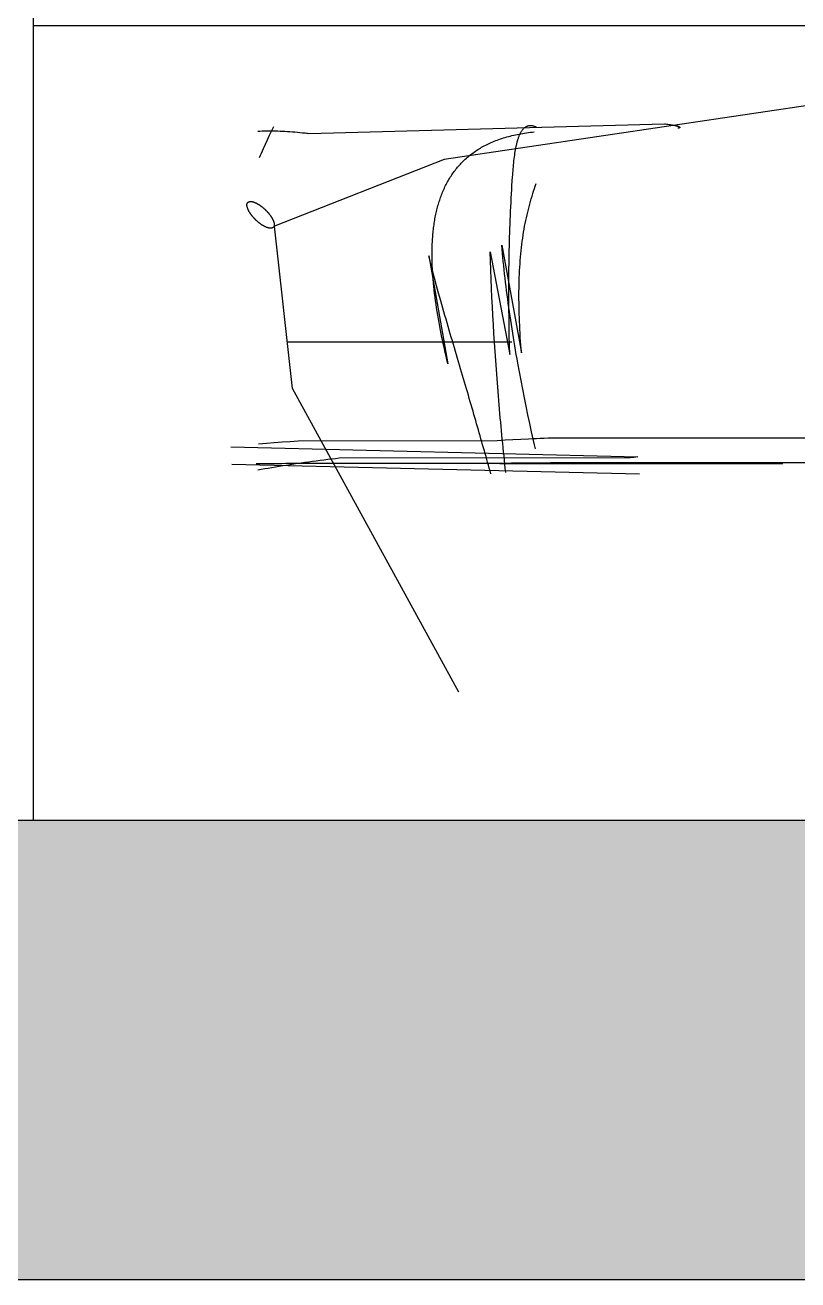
# Model space of a CAD drawing. Extents: x -74236 to 286982, y -14633 to 132816.
# Drawn here: x 119011 to 119415, y 103595 to 104250 of the extents above; entities that cross this region are included whole.
import ezdxf

# ---------------------------------------------------------------- set-up
doc = ezdxf.new("R2010")
doc.units = 0
doc.header["$LTSCALE"] = 10
doc.header["$MEASUREMENT"] = 0
doc.layers.add('1活动家具', color=4, linetype='Continuous')
doc.layers.add('8强弱电布置', color=3, linetype='Continuous')
doc.styles.add('ROMANS', font='romans.shx', dxfattribs={"width": 0.7, "bigfont": 'hzdxf.shx'})
doc.dimstyles.new('TZ1-1', dxfattribs={"dimscale": 60, "dimtxt": 1.5, "dimasz": 1.5, "dimexe": 2, "dimexo": 1, "dimgap": 1, "dimtad": 1, "dimdec": 0, "dimrnd": 0.7, "dimzin": 0, "dimdsep": 46, "dimtxsty": 'ROMANS', "dimblk": 'ARCHTICK', "dimcen": 0, "dimdle": 2, "dimclrd": 250, "dimclre": 9, "dimclrt": 1, "dimadec": 0, "dimazin": 0, "dimtfac": 1, "dimtdec": 0, "dimtix": 1, "dimtmove": 2, "dimatfit": 3, "dimldrblk": 'DOT', "dimfxl": 1, "dimtolj": 1, "dimtzin": 0, "dimarcsym": 0})

# ---------------------------------------------------------------- blocks, each defined once
blk = doc.blocks.new('_Dot')
at = {"color": 0, "linetype": 'ByBlock', "lineweight": -2}
blk.add_line((-0.5, 0), (-1, 0), dxfattribs=at)
at = {"color": 0, "linetype": 'ByBlock', "const_width": 0.5}
blk.add_lwpolyline([(-0.25, 0, 1), (0.25, 0, 1)], format="xyb", close=True, dxfattribs=at)
blk = doc.blocks.new('fdgfsz')
h = blk.add_hatch(color=8)
h.paths.add_polyline_path([(146972.23, 89457.64), (147782.23, 89457.64), (147782.23, 89697.64), (146732.23, 89697.64), (146732.23, 87787.64), (143382.23, 87787.64), (143382.23, 87951.66), (143142.23, 87985.84), (143142.23, 87547.64), (146972.23, 87547.64)])
h.paths.add_polyline_path([(143382.23, 88607.64), (143142.23, 88607.64), (143142.23, 88117.51), (143382.23, 88151.69)], flags=17)
at = {"color": 8}
for p, q in [((146732.23, 87787.64), (143382.23, 87787.64)), ((146972.23, 87547.64), (143142.23, 87547.64))]:
    blk.add_line(p, q, dxfattribs=at)
at = {"layer": '1活动家具', "color": 8}
for p, q in [((143432.23, 87787.64), (143432.23, 89887.64)), ((143432.57, 88202.83), (144932.23, 88202.83)), ((144060.11, 88194.24), (143646.88, 88132.9)), ((143555.67, 88145.57), (143557.86, 88150.16)), ((143687.36, 88147.69), (143687.52, 88147.94)), ((143687.52, 88147.94), (143687.68, 88148.17)), ((143687.68, 88148.17), (143687.85, 88148.4)), ((143687.85, 88148.4), (143688.03, 88148.62)), ((143688.03, 88148.62), (143688.2, 88148.82)), ((143688.2, 88148.82), (143688.38, 88149.02)), ((143688.38, 88149.02), (143688.57, 88149.21)), ((143688.57, 88149.21), (143688.76, 88149.38)), ((143688.76, 88149.38), (143688.95, 88149.55)), ((143688.95, 88149.55), (143689.15, 88149.7)), ((143689.15, 88149.7), (143689.35, 88149.85)), ((143689.35, 88149.85), (143689.55, 88149.98)), ((143689.55, 88149.98), (143689.76, 88150.1)), ((143689.76, 88150.1), (143689.98, 88150.21)), ((143689.98, 88150.21), (143690.19, 88150.31)), ((143690.19, 88150.31), (143690.42, 88150.4)), ((143690.42, 88150.4), (143690.64, 88150.47)), ((143690.64, 88150.47), (143690.88, 88150.53)), ((143690.88, 88150.53), (143691.11, 88150.59)), ((143691.11, 88150.59), (143691.36, 88150.63)), ((143691.36, 88150.63), (143691.6, 88150.65)), ((143691.6, 88150.65), (143691.85, 88150.67)), ((143691.85, 88150.67), (143692.11, 88150.67)), ((143692.11, 88150.67), (143692.37, 88150.66)), ((143692.37, 88150.66), (143692.63, 88150.63)), ((143692.63, 88150.63), (143692.91, 88150.6)), ((143692.91, 88150.6), (143693.18, 88150.55)), ((143693.18, 88150.55), (143693.46, 88150.49)), ((143693.46, 88150.49), (143693.75, 88150.41)), ((143693.75, 88150.41), (143694.04, 88150.32)), ((143694.04, 88150.32), (143694.34, 88150.21)), ((143694.34, 88150.21), (143694.64, 88150.1)), ((143694.64, 88150.1), (143694.95, 88149.96)), ((143553.5, 88140.95), (143554.59, 88143.26)), ((143554.59, 88143.26), (143555.67, 88145.57)), ((143684.83, 88141), (143684.93, 88141.41)), ((143684.93, 88141.41), (143685.03, 88141.81)), ((143685.03, 88141.81), (143685.13, 88142.2)), ((143685.13, 88142.2), (143685.24, 88142.58)), ((143685.24, 88142.58), (143685.35, 88142.96)), ((143685.35, 88142.96), (143685.46, 88143.33)), ((143685.46, 88143.33), (143685.58, 88143.7)), ((143685.58, 88143.7), (143685.69, 88144.05)), ((143685.69, 88144.05), (143685.81, 88144.4)), ((143685.81, 88144.4), (143685.94, 88144.74)), ((143685.94, 88144.74), (143686.07, 88145.08)), ((143686.07, 88145.08), (143686.2, 88145.4)), ((143686.2, 88145.4), (143686.33, 88145.72)), ((143686.33, 88145.72), (143686.47, 88146.03)), ((143686.47, 88146.03), (143686.61, 88146.33)), ((143686.61, 88146.33), (143686.75, 88146.62)), ((143686.75, 88146.62), (143686.9, 88146.9)), ((143686.9, 88146.9), (143687.05, 88147.17)), ((143687.05, 88147.17), (143687.2, 88147.44)), ((143687.2, 88147.44), (143687.36, 88147.69)), ((143550.33, 88133.9), (143550.85, 88135.09)), ((143550.85, 88135.09), (143551.38, 88136.27)), ((143551.38, 88136.27), (143552.43, 88138.62)), ((143552.43, 88138.62), (143553.5, 88140.95)), ((143683.64, 88134.22), (143683.77, 88135.19)), ((143683.77, 88135.19), (143683.91, 88136.14)), ((143683.91, 88136.14), (143684.06, 88137.08)), ((143684.06, 88137.08), (143684.22, 88137.99)), ((143684.22, 88137.99), (143684.38, 88138.88)), ((143684.38, 88138.88), (143684.55, 88139.75)), ((143684.55, 88139.75), (143684.74, 88140.59)), ((143684.74, 88140.59), (143684.83, 88141)), ((143646.88, 88132.9), (143558.17, 88098.1)), ((143682.9, 88127.02), (143682.99, 88128.08)), ((143682.99, 88128.08), (143683.08, 88129.14)), ((143683.08, 88129.14), (143683.18, 88130.18)), ((143683.18, 88130.18), (143683.29, 88131.21)), ((143683.29, 88131.21), (143683.4, 88132.23)), ((143683.4, 88132.23), (143683.52, 88133.23)), ((143683.52, 88133.23), (143683.64, 88134.22)), ((143682.36, 88119.37), (143682.5, 88121.58)), ((143682.5, 88121.58), (143682.65, 88123.77)), ((143682.65, 88123.77), (143682.73, 88124.86)), ((143682.73, 88124.86), (143682.81, 88125.94)), ((143682.81, 88125.94), (143682.9, 88127.02)), ((143682.09, 88114.94), (143682.22, 88117.16)), ((143682.22, 88117.16), (143682.36, 88119.37)), ((143692.83, 88113.76), (143693.24, 88115.1)), ((143693.24, 88115.1), (143693.66, 88116.42)), ((143693.66, 88116.42), (143694.09, 88117.74)), ((143694.09, 88117.74), (143694.53, 88119.04)), ((143694.53, 88119.04), (143694.97, 88120.33)), ((143543.79, 88109.21), (143543.8, 88109.31)), ((143543.79, 88109.1), (143543.79, 88109.21)), ((143543.8, 88109), (143543.79, 88109.1)), ((143543.8, 88109.31), (143543.81, 88109.41)), ((143543.8, 88108.89), (143543.8, 88109)), ((143543.81, 88108.77), (143543.8, 88108.89)), ((143543.81, 88109.41), (143543.82, 88109.51)), ((143543.82, 88108.66), (143543.81, 88108.77)), ((143543.82, 88109.51), (143543.84, 88109.6)), ((143543.84, 88108.54), (143543.82, 88108.66)), ((143543.84, 88109.6), (143543.85, 88109.69)), ((143543.86, 88108.42), (143543.84, 88108.54)), ((143543.85, 88109.69), (143543.88, 88109.78)), ((143543.88, 88108.3), (143543.86, 88108.42)), ((143543.88, 88109.78), (143543.9, 88109.86)), ((143543.9, 88109.86), (143543.93, 88109.95)), ((143543.93, 88109.95), (143543.96, 88110.03)), ((143543.96, 88110.03), (143544, 88110.1)), ((143544, 88110.1), (143544.04, 88110.18)), ((143544.04, 88110.18), (143544.08, 88110.25)), ((143544.08, 88110.25), (143544.13, 88110.32)), ((143544.13, 88110.32), (143544.18, 88110.38)), ((143544.18, 88110.38), (143544.23, 88110.44)), ((143544.23, 88110.44), (143544.29, 88110.5)), ((143544.29, 88110.5), (143544.35, 88110.55)), ((143544.35, 88110.55), (143544.41, 88110.61)), ((143544.41, 88110.61), (143544.48, 88110.65)), ((143544.48, 88110.65), (143544.55, 88110.7)), ((143544.55, 88110.7), (143544.62, 88110.74)), ((143544.62, 88110.74), (143544.7, 88110.78)), ((143544.7, 88110.78), (143544.77, 88110.82)), ((143544.77, 88110.82), (143544.86, 88110.85)), ((143544.86, 88110.85), (143544.94, 88110.88)), ((143544.94, 88110.88), (143545.03, 88110.9)), ((143545.03, 88110.9), (143545.12, 88110.92)), ((143545.12, 88110.92), (143545.21, 88110.94)), ((143545.21, 88110.94), (143545.31, 88110.96)), ((143545.31, 88110.96), (143545.41, 88110.97)), ((143545.41, 88110.97), (143545.51, 88110.97)), ((143545.51, 88110.97), (143545.62, 88110.98)), ((143545.62, 88110.98), (143545.72, 88110.98)), ((143545.72, 88110.98), (143545.83, 88110.98)), ((143545.83, 88110.98), (143545.94, 88110.97)), ((143545.94, 88110.97), (143546.06, 88110.96)), ((143546.06, 88110.96), (143546.18, 88110.95)), ((143546.18, 88110.95), (143546.3, 88110.93)), ((143546.3, 88110.93), (143546.42, 88110.91)), ((143546.42, 88110.91), (143546.54, 88110.89)), ((143546.54, 88110.89), (143546.67, 88110.86)), ((143546.67, 88110.86), (143546.8, 88110.83)), ((143546.8, 88110.83), (143546.93, 88110.8)), ((143546.93, 88110.8), (143547.06, 88110.76)), ((143547.06, 88110.76), (143547.19, 88110.72)), ((143547.19, 88110.72), (143547.33, 88110.68)), ((143547.33, 88110.68), (143547.47, 88110.63)), ((143547.47, 88110.63), (143547.61, 88110.59)), ((143547.61, 88110.59), (143547.75, 88110.53)), ((143547.75, 88110.53), (143547.89, 88110.48)), ((143547.89, 88110.48), (143548.03, 88110.42)), ((143548.03, 88110.42), (143548.18, 88110.35)), ((143548.18, 88110.35), (143548.33, 88110.29)), ((143548.33, 88110.29), (143548.47, 88110.22)), ((143548.47, 88110.22), (143548.62, 88110.15)), ((143548.62, 88110.15), (143548.77, 88110.07)), ((143548.77, 88110.07), (143548.93, 88109.99)), ((143548.93, 88109.99), (143549.08, 88109.91)), ((143549.08, 88109.91), (143549.23, 88109.83)), ((143549.23, 88109.83), (143549.39, 88109.74)), ((143549.39, 88109.74), (143549.54, 88109.65)), ((143549.54, 88109.65), (143549.7, 88109.56)), ((143549.7, 88109.56), (143549.85, 88109.47)), ((143549.85, 88109.47), (143550.01, 88109.37)), ((143550.01, 88109.37), (143550.17, 88109.27)), ((143550.17, 88109.27), (143550.33, 88109.16)), ((143550.33, 88109.16), (143550.49, 88109.06)), ((143550.49, 88109.06), (143550.64, 88108.95)), ((143550.64, 88108.95), (143550.8, 88108.84)), ((143550.8, 88108.84), (143550.96, 88108.73)), ((143550.96, 88108.73), (143551.12, 88108.61)), ((143551.12, 88108.61), (143551.28, 88108.49)), ((143551.28, 88108.49), (143551.44, 88108.37)), ((143681.74, 88108.22), (143681.85, 88110.47)), ((143681.85, 88110.47), (143681.96, 88112.7)), ((143681.96, 88112.7), (143682.09, 88114.94)), ((143691.28, 88108.26), (143691.65, 88109.65)), ((143691.65, 88109.65), (143692.03, 88111.03)), ((143692.03, 88111.03), (143692.42, 88112.4)), ((143692.42, 88112.4), (143692.83, 88113.76)), ((143543.91, 88108.18), (143543.88, 88108.3)), ((143543.94, 88108.05), (143543.91, 88108.18)), ((143543.97, 88107.93), (143543.94, 88108.05)), ((143544.01, 88107.8), (143543.97, 88107.93)), ((143544.05, 88107.67), (143544.01, 88107.8)), ((143544.09, 88107.53), (143544.05, 88107.67)), ((143544.14, 88107.4), (143544.09, 88107.53)), ((143544.19, 88107.26), (143544.14, 88107.4)), ((143544.25, 88107.12), (143544.19, 88107.26)), ((143544.3, 88106.99), (143544.25, 88107.12)), ((143544.36, 88106.84), (143544.3, 88106.99)), ((143544.43, 88106.7), (143544.36, 88106.84)), ((143544.49, 88106.56), (143544.43, 88106.7)), ((143544.56, 88106.41), (143544.49, 88106.56)), ((143544.64, 88106.27), (143544.56, 88106.41)), ((143544.71, 88106.12), (143544.64, 88106.27)), ((143544.79, 88105.97), (143544.71, 88106.12)), ((143544.87, 88105.82), (143544.79, 88105.97)), ((143544.96, 88105.67), (143544.87, 88105.82)), ((143545.05, 88105.52), (143544.96, 88105.67)), ((143545.14, 88105.37), (143545.05, 88105.52)), ((143545.23, 88105.22), (143545.14, 88105.37)), ((143545.33, 88105.06), (143545.23, 88105.22)), ((143545.43, 88104.91), (143545.33, 88105.06)), ((143545.53, 88104.76), (143545.43, 88104.91)), ((143545.64, 88104.6), (143545.53, 88104.76)), ((143545.75, 88104.45), (143545.64, 88104.6)), ((143545.86, 88104.29), (143545.75, 88104.45)), ((143545.97, 88104.14), (143545.86, 88104.29)), ((143546.08, 88103.98), (143545.97, 88104.14)), ((143546.2, 88103.83), (143546.08, 88103.98)), ((143546.32, 88103.67), (143546.2, 88103.83)), ((143546.44, 88103.52), (143546.32, 88103.67)), ((143546.57, 88103.36), (143546.44, 88103.52)), ((143546.69, 88103.21), (143546.57, 88103.36)), ((143546.82, 88103.05), (143546.69, 88103.21)), ((143546.95, 88102.9), (143546.82, 88103.05)), ((143547.09, 88102.74), (143546.95, 88102.9)), ((143547.22, 88102.59), (143547.09, 88102.74)), ((143547.36, 88102.44), (143547.22, 88102.59)), ((143547.5, 88102.29), (143547.36, 88102.44)), ((143547.64, 88102.14), (143547.5, 88102.29)), ((143547.78, 88101.99), (143547.64, 88102.14)), ((143547.92, 88101.84), (143547.78, 88101.99)), ((143551.44, 88108.37), (143551.59, 88108.25)), ((143551.59, 88108.25), (143551.75, 88108.13)), ((143551.75, 88108.13), (143551.91, 88108)), ((143551.91, 88108), (143552.07, 88107.87)), ((143552.07, 88107.87), (143552.22, 88107.74)), ((143552.22, 88107.74), (143552.38, 88107.61)), ((143552.38, 88107.61), (143552.53, 88107.48)), ((143552.53, 88107.48), (143552.69, 88107.34)), ((143552.69, 88107.34), (143552.84, 88107.21)), ((143552.84, 88107.21), (143552.99, 88107.07)), ((143552.99, 88107.07), (143553.15, 88106.93)), ((143553.15, 88106.93), (143553.3, 88106.78)), ((143553.3, 88106.78), (143553.44, 88106.64)), ((143553.44, 88106.64), (143553.59, 88106.5)), ((143553.59, 88106.5), (143553.74, 88106.35)), ((143553.74, 88106.35), (143553.88, 88106.21)), ((143553.88, 88106.21), (143554.03, 88106.06)), ((143554.03, 88106.06), (143554.17, 88105.91)), ((143554.17, 88105.91), (143554.31, 88105.76)), ((143554.31, 88105.76), (143554.45, 88105.61)), ((143554.45, 88105.61), (143554.59, 88105.46)), ((143554.59, 88105.46), (143554.72, 88105.3)), ((143554.72, 88105.3), (143554.86, 88105.15)), ((143554.86, 88105.15), (143554.99, 88105)), ((143554.99, 88105), (143555.12, 88104.84)), ((143555.12, 88104.84), (143555.25, 88104.69)), ((143555.25, 88104.69), (143555.37, 88104.54)), ((143555.37, 88104.54), (143555.49, 88104.38)), ((143555.49, 88104.38), (143555.62, 88104.23)), ((143555.62, 88104.23), (143555.73, 88104.07)), ((143555.73, 88104.07), (143555.85, 88103.92)), ((143555.85, 88103.92), (143555.96, 88103.76)), ((143555.96, 88103.76), (143556.08, 88103.61)), ((143556.08, 88103.61), (143556.19, 88103.45)), ((143556.19, 88103.45), (143556.29, 88103.3)), ((143556.29, 88103.3), (143556.4, 88103.14)), ((143556.4, 88103.14), (143556.5, 88102.99)), ((143556.5, 88102.99), (143556.59, 88102.83)), ((143556.59, 88102.83), (143556.69, 88102.68)), ((143556.69, 88102.68), (143556.78, 88102.53)), ((143556.78, 88102.53), (143556.87, 88102.38)), ((143556.87, 88102.38), (143556.96, 88102.23)), ((143556.96, 88102.23), (143557.04, 88102.08)), ((143557.04, 88102.08), (143557.12, 88101.93)), ((143557.12, 88101.93), (143557.2, 88101.78)), ((143681.44, 88101.44), (143681.53, 88103.71)), ((143681.53, 88103.71), (143681.63, 88105.97)), ((143681.63, 88105.97), (143681.74, 88108.22)), ((143689.58, 88101.04), (143689.9, 88102.51)), ((143689.9, 88102.51), (143690.23, 88103.97)), ((143690.23, 88103.97), (143690.57, 88105.42)), ((143690.57, 88105.42), (143690.92, 88106.84)), ((143690.92, 88106.84), (143691.28, 88108.26)), ((143548.06, 88101.69), (143547.92, 88101.84)), ((143548.21, 88101.55), (143548.06, 88101.69)), ((143548.36, 88101.4), (143548.21, 88101.55)), ((143548.51, 88101.26), (143548.36, 88101.4)), ((143548.66, 88101.12), (143548.51, 88101.26)), ((143548.81, 88100.98), (143548.66, 88101.12)), ((143548.96, 88100.84), (143548.81, 88100.98)), ((143549.11, 88100.7), (143548.96, 88100.84)), ((143549.27, 88100.56), (143549.11, 88100.7)), ((143549.42, 88100.43), (143549.27, 88100.56)), ((143549.58, 88100.3), (143549.42, 88100.43)), ((143549.73, 88100.17), (143549.58, 88100.3)), ((143549.89, 88100.04), (143549.73, 88100.17)), ((143550.05, 88099.91), (143549.89, 88100.04)), ((143550.2, 88099.78), (143550.05, 88099.91)), ((143550.36, 88099.66), (143550.2, 88099.78)), ((143550.52, 88099.54), (143550.36, 88099.66)), ((143550.68, 88099.42), (143550.52, 88099.54)), ((143550.84, 88099.3), (143550.68, 88099.42)), ((143551, 88099.19), (143550.84, 88099.3)), ((143551.15, 88099.08), (143551, 88099.19)), ((143551.31, 88098.97), (143551.15, 88099.08)), ((143551.47, 88098.86), (143551.31, 88098.97)), ((143551.63, 88098.76), (143551.47, 88098.86)), ((143551.79, 88098.66), (143551.63, 88098.76)), ((143551.94, 88098.56), (143551.79, 88098.66)), ((143552.1, 88098.46), (143551.94, 88098.56)), ((143552.26, 88098.37), (143552.1, 88098.46)), ((143552.41, 88098.28), (143552.26, 88098.37)), ((143552.57, 88098.19), (143552.41, 88098.28)), ((143552.72, 88098.1), (143552.57, 88098.19)), ((143552.87, 88098.02), (143552.72, 88098.1)), ((143553.03, 88097.94), (143552.87, 88098.02)), ((143553.18, 88097.86), (143553.03, 88097.94)), ((143553.33, 88097.79), (143553.18, 88097.86)), ((143553.48, 88097.72), (143553.33, 88097.79)), ((143553.62, 88097.65), (143553.48, 88097.72)), ((143553.77, 88097.59), (143553.62, 88097.65)), ((143553.92, 88097.53), (143553.77, 88097.59)), ((143554.06, 88097.47), (143553.92, 88097.53)), ((143554.2, 88097.41), (143554.06, 88097.47)), ((143554.34, 88097.36), (143554.2, 88097.41)), ((143554.48, 88097.31), (143554.34, 88097.36)), ((143554.62, 88097.27), (143554.48, 88097.31)), ((143554.75, 88097.23), (143554.62, 88097.27)), ((143554.89, 88097.19), (143554.75, 88097.23)), ((143555.02, 88097.16), (143554.89, 88097.19)), ((143555.15, 88097.12), (143555.02, 88097.16)), ((143555.27, 88097.1), (143555.15, 88097.12)), ((143555.4, 88097.07), (143555.27, 88097.1)), ((143555.52, 88097.05), (143555.4, 88097.07)), ((143555.64, 88097.03), (143555.52, 88097.05)), ((143555.76, 88097.02), (143555.64, 88097.03)), ((143555.88, 88097.01), (143555.76, 88097.02)), ((143555.99, 88097), (143555.88, 88097.01)), ((143556.1, 88096.99), (143555.99, 88097)), ((143556.21, 88096.99), (143556.1, 88096.99)), ((143556.31, 88097), (143556.21, 88096.99)), ((143556.42, 88097), (143556.31, 88097)), ((143556.52, 88097.01), (143556.42, 88097)), ((143556.62, 88097.03), (143556.52, 88097.01)), ((143556.71, 88097.04), (143556.62, 88097.03)), ((143556.8, 88097.06), (143556.71, 88097.04)), ((143556.89, 88097.08), (143556.8, 88097.06)), ((143556.98, 88097.11), (143556.89, 88097.08)), ((143557.06, 88097.14), (143556.98, 88097.11)), ((143557.14, 88097.18), (143557.06, 88097.14)), ((143557.22, 88097.21), (143557.14, 88097.18)), ((143557.2, 88101.78), (143557.28, 88101.63)), ((143557.29, 88097.25), (143557.22, 88097.21)), ((143557.28, 88101.63), (143557.35, 88101.49)), ((143557.36, 88097.3), (143557.29, 88097.25)), ((143557.35, 88101.49), (143557.42, 88101.34)), ((143557.43, 88097.34), (143557.36, 88097.3)), ((143557.42, 88101.34), (143557.48, 88101.2)), ((143557.5, 88097.39), (143557.43, 88097.34)), ((143557.48, 88101.2), (143557.54, 88101.06)), ((143557.56, 88097.45), (143557.5, 88097.39)), ((143557.54, 88101.06), (143557.6, 88100.92)), ((143557.62, 88097.5), (143557.56, 88097.45)), ((143557.6, 88100.92), (143557.66, 88100.78)), ((143557.67, 88097.56), (143557.62, 88097.5)), ((143557.66, 88100.78), (143557.71, 88100.64)), ((143557.72, 88097.63), (143557.67, 88097.56)), ((143557.71, 88100.64), (143557.76, 88100.51)), ((143557.77, 88097.69), (143557.72, 88097.63)), ((143557.76, 88100.51), (143557.81, 88100.37)), ((143557.82, 88097.76), (143557.77, 88097.69)), ((143557.81, 88100.37), (143557.85, 88100.24)), ((143557.86, 88097.83), (143557.82, 88097.76)), ((143557.85, 88100.24), (143557.89, 88100.11)), ((143557.89, 88097.91), (143557.86, 88097.83)), ((143557.89, 88100.11), (143557.92, 88099.98)), ((143557.93, 88097.99), (143557.89, 88097.91)), ((143557.92, 88099.98), (143557.95, 88099.86)), ((143557.96, 88098.07), (143557.93, 88097.99)), ((143557.95, 88099.86), (143557.98, 88099.73)), ((143557.99, 88098.15), (143557.96, 88098.07)), ((143557.98, 88099.73), (143558.01, 88099.61)), ((143558.01, 88098.24), (143557.99, 88098.15)), ((143558.01, 88099.61), (143558.03, 88099.49)), ((143558.03, 88098.33), (143558.01, 88098.24)), ((143558.03, 88099.49), (143558.05, 88099.37)), ((143558.05, 88098.42), (143558.03, 88098.33)), ((143558.05, 88099.37), (143558.06, 88099.26)), ((143558.06, 88098.52), (143558.05, 88098.42)), ((143558.06, 88099.26), (143558.07, 88099.14)), ((143558.07, 88098.61), (143558.06, 88098.52)), ((143558.07, 88099.14), (143558.08, 88099.03)), ((143558.08, 88098.71), (143558.07, 88098.61)), ((143558.08, 88099.03), (143558.08, 88098.92)), ((143558.08, 88098.92), (143558.08, 88098.82)), ((143558.08, 88098.82), (143558.08, 88098.71)), ((143567.68, 88013.29), (143558.17, 88098.1)), ((143681.19, 88094.59), (143681.27, 88096.88)), ((143681.27, 88096.88), (143681.35, 88099.16)), ((143681.35, 88099.16), (143681.44, 88101.44)), ((143688.44, 88094.95), (143688.71, 88096.5)), ((143688.71, 88096.5), (143688.99, 88098.03)), ((143688.99, 88098.03), (143689.28, 88099.54)), ((143689.28, 88099.54), (143689.58, 88101.04)), ((143681, 88087.69), (143681.06, 88090)), ((143681.06, 88090), (143681.12, 88092.3)), ((143681.12, 88092.3), (143681.19, 88094.59)), ((143687.52, 88088.56), (143687.73, 88090.19)), ((143687.73, 88090.19), (143687.96, 88091.8)), ((143687.96, 88091.8), (143688.19, 88093.38)), ((143688.19, 88093.38), (143688.44, 88094.95)), ((143670.89, 88084.73), (143681.2, 88031.13)), ((143671.05, 88079.96), (143670.89, 88084.73)), ((143677.01, 88088.1), (143687.29, 88031.83)), ((143677.19, 88085.99), (143677.01, 88088.1)), ((143677.38, 88083.88), (143677.19, 88085.99)), ((143677.59, 88081.75), (143677.38, 88083.88)), ((143680.86, 88080.74), (143680.9, 88083.06)), ((143680.9, 88083.06), (143680.95, 88085.38)), ((143680.95, 88085.38), (143681, 88087.69)), ((143686.83, 88081.85), (143686.98, 88083.56)), ((143686.98, 88083.56), (143687.15, 88085.25)), ((143687.15, 88085.25), (143687.33, 88086.91)), ((143687.33, 88086.91), (143687.52, 88088.56)), ((143671.22, 88075.19), (143671.05, 88079.96)), ((143677.8, 88079.61), (143677.59, 88081.75)), ((143678.02, 88077.46), (143677.8, 88079.61)), ((143678.25, 88075.31), (143678.02, 88077.46)), ((143680.77, 88073.74), (143680.79, 88076.08)), ((143680.79, 88076.08), (143680.82, 88078.41)), ((143680.82, 88078.41), (143680.86, 88080.74)), ((143686.35, 88074.84), (143686.45, 88076.62)), ((143686.45, 88076.62), (143686.56, 88078.38)), ((143686.56, 88078.38), (143686.69, 88080.13)), ((143686.69, 88080.13), (143686.83, 88081.85)), ((143671.42, 88070.42), (143671.22, 88075.19)), ((143671.63, 88065.66), (143671.42, 88070.42)), ((143678.49, 88073.15), (143678.25, 88075.31)), ((143678.73, 88070.98), (143678.49, 88073.15)), ((143678.99, 88068.8), (143678.73, 88070.98)), ((143680.74, 88069.06), (143680.75, 88071.4)), ((143680.75, 88071.4), (143680.77, 88073.74)), ((143686.09, 88067.55), (143686.14, 88069.4)), ((143686.14, 88069.4), (143686.19, 88071.23)), ((143686.19, 88071.23), (143686.27, 88073.04)), ((143686.27, 88073.04), (143686.35, 88074.84)), ((143671.85, 88060.9), (143671.63, 88065.66)), ((143679.26, 88066.61), (143678.99, 88068.8)), ((143679.53, 88064.42), (143679.26, 88066.61)), ((143679.82, 88062.23), (143679.53, 88064.42)), ((143680.72, 88064.35), (143680.74, 88069.06)), ((143680.73, 88059.64), (143680.72, 88064.35)), ((143686.03, 88063.8), (143686.06, 88065.68)), ((143686.03, 88061.91), (143686.03, 88063.8)), ((143686.06, 88065.68), (143686.09, 88067.55)), ((143672.09, 88056.14), (143671.85, 88060.9)), ((143672.35, 88051.4), (143672.09, 88056.14)), ((143680.11, 88060.02), (143679.82, 88062.23)), ((143680.41, 88057.81), (143680.11, 88060.02)), ((143680.72, 88055.6), (143680.41, 88057.81)), ((143680.76, 88054.91), (143680.73, 88059.64)), ((143686.03, 88060), (143686.03, 88061.91)), ((143686.04, 88058.07), (143686.03, 88060)), ((143686.07, 88056.13), (143686.04, 88058.07)), ((143686.11, 88054.17), (143686.07, 88056.13)), ((143672.62, 88046.67), (143672.35, 88051.4)), ((143681.04, 88053.38), (143680.72, 88055.6)), ((143680.81, 88050.17), (143680.76, 88054.91)), ((143680.88, 88045.42), (143680.81, 88050.17)), ((143681.36, 88051.16), (143681.04, 88053.38)), ((143681.69, 88048.93), (143681.36, 88051.16)), ((143686.16, 88052.21), (143686.11, 88054.17)), ((143686.23, 88050.22), (143686.16, 88052.21)), ((143686.3, 88048.23), (143686.23, 88050.22)), ((143672.91, 88041.95), (143672.62, 88046.67)), ((143680.96, 88040.66), (143680.88, 88045.42)), ((143682.03, 88046.7), (143681.69, 88048.93)), ((143682.38, 88044.46), (143682.03, 88046.7)), ((143682.74, 88042.22), (143682.38, 88044.46)), ((143686.39, 88046.22), (143686.3, 88048.23)), ((143686.48, 88044.2), (143686.39, 88046.22)), ((143686.59, 88042.17), (143686.48, 88044.2)), ((143564.95, 88037.64), (143682.23, 88037.64)), ((143673.21, 88037.24), (143672.91, 88041.95)), ((143673.52, 88032.55), (143673.21, 88037.24)), ((143681.07, 88035.9), (143680.96, 88040.66)), ((143683.1, 88039.98), (143682.74, 88042.22)), ((143683.47, 88037.74), (143683.1, 88039.98)), ((143683.85, 88035.49), (143683.47, 88037.74)), ((143686.71, 88040.12), (143686.59, 88042.17)), ((143686.84, 88038.06), (143686.71, 88040.12)), ((143686.98, 88036), (143686.84, 88038.06)), ((143673.85, 88027.87), (143673.52, 88032.55)), ((143681.2, 88031.13), (143681.07, 88035.9)), ((143684.23, 88033.24), (143683.85, 88035.49)), ((143684.62, 88030.99), (143684.23, 88033.24)), ((143685.02, 88028.74), (143684.62, 88030.99)), ((143687.13, 88033.92), (143686.98, 88036)), ((143687.29, 88031.83), (143687.13, 88033.92)), ((143674.19, 88023.21), (143673.85, 88027.87)), ((143674.54, 88018.58), (143674.19, 88023.21)), ((143685.42, 88026.48), (143685.02, 88028.74)), ((143686.24, 88021.98), (143685.42, 88026.48)), ((143674.9, 88013.96), (143674.54, 88018.58)), ((143687.09, 88017.47), (143686.24, 88021.98)), ((143687.97, 88012.96), (143687.09, 88017.47)), ((143654.65, 87854.58), (143567.68, 88013.29)), ((143675.09, 88011.66), (143674.9, 88013.96)), ((143675.28, 88009.37), (143675.09, 88011.66)), ((143688.86, 88008.46), (143687.97, 88012.96)), ((143675.47, 88007.09), (143675.28, 88009.37)), ((143675.66, 88004.81), (143675.47, 88007.09)), ((143675.86, 88002.53), (143675.66, 88004.81)), ((143689.78, 88003.97), (143688.86, 88008.46)), ((143690.71, 87999.49), (143689.78, 88003.97)), ((143676.06, 88000.27), (143675.86, 88002.53)), ((143676.26, 87998.01), (143676.06, 88000.27)), ((143676.46, 87995.76), (143676.26, 87998.01)), ((143691.66, 87995.02), (143690.71, 87999.49)), ((143676.67, 87993.51), (143676.46, 87995.76)), ((143676.88, 87991.28), (143676.67, 87993.51)), ((143677.09, 87989.05), (143676.88, 87991.28)), ((143692.64, 87990.57), (143691.66, 87995.02)), ((143693.62, 87986.13), (143692.64, 87990.57)), ((143677.31, 87986.83), (143677.09, 87989.05)), ((143677.52, 87984.62), (143677.31, 87986.83)), ((143677.74, 87982.42), (143677.52, 87984.62)), ((143694.12, 87983.92), (143693.62, 87986.13)), ((143694.63, 87981.72), (143694.12, 87983.92)), ((143677.96, 87980.22), (143677.74, 87982.42)), ((143678.19, 87978.04), (143677.96, 87980.22)), ((143678.41, 87975.86), (143678.19, 87978.04)), ((143678.64, 87973.69), (143678.41, 87975.86)), ((143678.87, 87971.54), (143678.64, 87973.69)), ((143679.1, 87969.39), (143678.87, 87971.54)), ((144932.23, 87787.64), (143432.23, 87787.64))]:
    blk.add_line(p, q, dxfattribs=at)
at = {"layer": '1活动家具', "color": 8, "extrusion": (0, 0, -1)}
for p, q in [((143549.43, 88147.73), (143550.55, 88147.78)), ((143550.55, 88147.78), (143551.68, 88147.82)), ((143551.68, 88147.82), (143552.82, 88147.85)), ((143552.82, 88147.85), (143553.98, 88147.87)), ((143553.98, 88147.87), (143555.14, 88147.88)), ((143555.14, 88147.88), (143556.33, 88147.88)), ((143556.33, 88147.88), (143557.52, 88147.87)), ((143557.52, 88147.87), (143558.73, 88147.85)), ((143558.73, 88147.85), (143559.95, 88147.82)), ((143559.95, 88147.82), (143561.18, 88147.78)), ((143561.18, 88147.78), (143562.42, 88147.73)), ((143576.17, 88146.54), (143762.03, 88151.56)), ((143762.03, 88151.56), (143762.66, 88151.48)), ((143762.66, 88151.48), (143763.27, 88151.39)), ((143763.27, 88151.39), (143763.87, 88151.31)), ((143763.87, 88151.31), (143764.45, 88151.22)), ((143764.45, 88151.22), (143765.01, 88151.13)), ((143765.01, 88151.13), (143765.55, 88151.04)), ((143765.55, 88151.04), (143766.08, 88150.95)), ((143766.08, 88150.95), (143766.57, 88150.86)), ((143766.57, 88150.86), (143767.04, 88150.78)), ((143767.04, 88150.78), (143767.49, 88150.69)), ((143767.49, 88150.69), (143767.7, 88150.64)), ((143767.7, 88150.64), (143767.91, 88150.6)), ((143767.91, 88150.6), (143768.1, 88150.55)), ((143768.1, 88150.55), (143768.29, 88150.51)), ((143768.29, 88150.51), (143768.47, 88150.46)), ((143768.47, 88150.46), (143768.65, 88150.42)), ((143768.65, 88150.42), (143768.81, 88150.37)), ((143768.81, 88150.37), (143768.97, 88150.33)), ((143768.97, 88150.33), (143769.12, 88150.28)), ((143769.18, 88149.23), (143769.01, 88149.2)), ((143769.12, 88150.28), (143769.26, 88150.24)), ((143769.33, 88149.26), (143769.18, 88149.23)), ((143769.26, 88150.24), (143769.38, 88150.19)), ((143769.47, 88149.3), (143769.33, 88149.26)), ((143769.38, 88150.19), (143769.5, 88150.15)), ((143769.6, 88149.34), (143769.47, 88149.3)), ((143769.5, 88150.15), (143769.61, 88150.11)), ((143769.71, 88149.37), (143769.6, 88149.34)), ((143769.61, 88150.11), (143769.71, 88150.06)), ((143769.71, 88150.06), (143769.81, 88150.02)), ((143769.81, 88149.41), (143769.71, 88149.37)), ((143769.81, 88150.02), (143769.89, 88149.98)), ((143769.9, 88149.45), (143769.81, 88149.41)), ((143769.89, 88149.98), (143769.95, 88149.93)), ((143769.97, 88149.49), (143769.9, 88149.45)), ((143769.95, 88149.93), (143770.01, 88149.89)), ((143770.03, 88149.52), (143769.97, 88149.49)), ((143770.01, 88149.89), (143770.06, 88149.85)), ((143770.08, 88149.56), (143770.03, 88149.52)), ((143770.06, 88149.85), (143770.1, 88149.81)), ((143770.11, 88149.6), (143770.08, 88149.56)), ((143770.1, 88149.81), (143770.12, 88149.76)), ((143770.13, 88149.64), (143770.11, 88149.6)), ((143770.12, 88149.76), (143770.14, 88149.72)), ((143770.14, 88149.68), (143770.13, 88149.64)), ((143770.14, 88149.72), (143770.14, 88149.68)), ((143562.42, 88147.73), (143563.68, 88147.66)), ((143563.68, 88147.66), (143564.96, 88147.59)), ((143564.96, 88147.59), (143566.24, 88147.51)), ((143566.24, 88147.51), (143567.54, 88147.41)), ((143567.54, 88147.41), (143568.86, 88147.3)), ((143568.86, 88147.3), (143570.18, 88147.19)), ((143570.18, 88147.19), (143571.52, 88147.06)), ((143571.52, 88147.06), (143572.87, 88146.92)), ((143572.87, 88146.92), (143574.21, 88146.78)), ((143574.21, 88146.78), (143574.87, 88146.7)), ((143574.87, 88146.7), (143575.53, 88146.62)), ((143575.53, 88146.62), (143576.17, 88146.54)), ((143670.06, 88141.13), (143670.8, 88141.47)), ((143670.8, 88141.47), (143671.55, 88141.81)), ((143671.55, 88141.81), (143672.31, 88142.13)), ((143672.31, 88142.13), (143673.08, 88142.45)), ((143673.08, 88142.45), (143673.87, 88142.76)), ((143673.87, 88142.76), (143674.67, 88143.06)), ((143674.67, 88143.06), (143675.47, 88143.36)), ((143675.47, 88143.36), (143676.29, 88143.64)), ((143676.29, 88143.64), (143677.12, 88143.92)), ((143677.12, 88143.92), (143677.96, 88144.18)), ((143677.96, 88144.18), (143678.81, 88144.44)), ((143678.81, 88144.44), (143679.68, 88144.69)), ((143679.68, 88144.69), (143680.55, 88144.93)), ((143680.55, 88144.93), (143681.44, 88145.16)), ((143681.44, 88145.16), (143682.34, 88145.39)), ((143682.34, 88145.39), (143683.25, 88145.6)), ((143683.25, 88145.6), (143684.17, 88145.8)), ((143684.17, 88145.8), (143685.1, 88146)), ((143685.1, 88146), (143686.05, 88146.18)), ((143686.05, 88146.18), (143687, 88146.36)), ((143687, 88146.36), (143687.97, 88146.53)), ((143687.97, 88146.53), (143688.95, 88146.68)), ((143688.95, 88146.68), (143689.94, 88146.83)), ((143689.94, 88146.83), (143690.95, 88146.97)), ((143690.95, 88146.97), (143691.97, 88147.1)), ((143691.97, 88147.1), (143693, 88147.22)), ((143693, 88147.22), (143694.04, 88147.33)), ((143659.63, 88134.54), (143660.2, 88135.01)), ((143660.2, 88135.01), (143660.79, 88135.47)), ((143660.79, 88135.47), (143661.38, 88135.93)), ((143661.38, 88135.93), (143661.99, 88136.38)), ((143661.99, 88136.38), (143662.6, 88136.82)), ((143662.6, 88136.82), (143663.23, 88137.25)), ((143663.23, 88137.25), (143663.86, 88137.67)), ((143663.86, 88137.67), (143664.51, 88138.09)), ((143664.51, 88138.09), (143665.17, 88138.5)), ((143665.17, 88138.5), (143665.83, 88138.9)), ((143665.83, 88138.9), (143666.51, 88139.29)), ((143666.51, 88139.29), (143667.2, 88139.67)), ((143667.2, 88139.67), (143667.9, 88140.05)), ((143667.9, 88140.05), (143668.61, 88140.42)), ((143668.61, 88140.42), (143669.32, 88140.78)), ((143669.32, 88140.78), (143670.06, 88141.13)), ((143653.03, 88127.79), (143653.48, 88128.35)), ((143653.48, 88128.35), (143653.94, 88128.9)), ((143653.94, 88128.9), (143654.41, 88129.45)), ((143654.41, 88129.45), (143654.89, 88129.99)), ((143654.89, 88129.99), (143655.38, 88130.53)), ((143655.38, 88130.53), (143655.87, 88131.05)), ((143655.87, 88131.05), (143656.38, 88131.57)), ((143656.38, 88131.57), (143656.9, 88132.09)), ((143656.9, 88132.09), (143657.43, 88132.59)), ((143657.43, 88132.59), (143657.96, 88133.09)), ((143657.96, 88133.09), (143658.51, 88133.58)), ((143658.51, 88133.58), (143659.06, 88134.07)), ((143659.06, 88134.07), (143659.63, 88134.54)), ((143648.65, 88121.18), (143649.01, 88121.81)), ((143649.01, 88121.81), (143649.37, 88122.44)), ((143649.37, 88122.44), (143649.74, 88123.06)), ((143649.74, 88123.06), (143650.12, 88123.67)), ((143650.12, 88123.67), (143650.51, 88124.28)), ((143650.51, 88124.28), (143650.91, 88124.88)), ((143650.91, 88124.88), (143651.31, 88125.47)), ((143651.31, 88125.47), (143651.73, 88126.06)), ((143651.73, 88126.06), (143652.15, 88126.64)), ((143652.15, 88126.64), (143652.59, 88127.22)), ((143652.59, 88127.22), (143653.03, 88127.79)), ((143645.57, 88114.53), (143645.84, 88115.22)), ((143645.84, 88115.22), (143646.12, 88115.9)), ((143646.12, 88115.9), (143646.41, 88116.58)), ((143646.41, 88116.58), (143646.7, 88117.26)), ((143646.7, 88117.26), (143647.01, 88117.93)), ((143647.01, 88117.93), (143647.32, 88118.59)), ((143647.32, 88118.59), (143647.64, 88119.24)), ((143647.64, 88119.24), (143647.97, 88119.89)), ((143647.97, 88119.89), (143648.31, 88120.54)), ((143648.31, 88120.54), (143648.65, 88121.18)), ((143643.47, 88108.06), (143643.68, 88108.8)), ((143643.68, 88108.8), (143643.89, 88109.54)), ((143643.89, 88109.54), (143644.1, 88110.26)), ((143644.1, 88110.26), (143644.33, 88110.99)), ((143644.33, 88110.99), (143644.56, 88111.71)), ((143644.56, 88111.71), (143644.8, 88112.42)), ((143644.8, 88112.42), (143645.05, 88113.13)), ((143645.05, 88113.13), (143645.31, 88113.83)), ((143645.31, 88113.83), (143645.57, 88114.53)), ((143641.98, 88101.18), (143642.11, 88101.97)), ((143642.11, 88101.97), (143642.26, 88102.75)), ((143642.26, 88102.75), (143642.41, 88103.52)), ((143642.41, 88103.52), (143642.57, 88104.29)), ((143642.57, 88104.29), (143642.74, 88105.05)), ((143642.74, 88105.05), (143642.91, 88105.81)), ((143642.91, 88105.81), (143643.09, 88106.57)), ((143643.09, 88106.57), (143643.28, 88107.32)), ((143643.28, 88107.32), (143643.47, 88108.06)), ((143641.12, 88094.76), (143641.2, 88095.58)), ((143641.2, 88095.58), (143641.29, 88096.39)), ((143641.29, 88096.39), (143641.39, 88097.2)), ((143641.39, 88097.2), (143641.49, 88098.01)), ((143641.49, 88098.01), (143641.6, 88098.81)), ((143641.6, 88098.81), (143641.72, 88099.6)), ((143641.72, 88099.6), (143641.85, 88100.4)), ((143641.85, 88100.4), (143641.98, 88101.18)), ((143640.67, 88088.06), (143640.7, 88088.91)), ((143640.7, 88088.91), (143640.74, 88089.76)), ((143640.74, 88089.76), (143640.79, 88090.6)), ((143640.79, 88090.6), (143640.84, 88091.44)), ((143640.84, 88091.44), (143640.9, 88092.28)), ((143640.9, 88092.28), (143640.97, 88093.11)), ((143640.97, 88093.11), (143641.04, 88093.93)), ((143641.04, 88093.93), (143641.12, 88094.76)), ((143638.85, 88082.62), (143648.82, 88026.21)), ((143639.33, 88080.66), (143638.85, 88082.62)), ((143640.58, 88082.88), (143640.59, 88084.62)), ((143640.6, 88081.13), (143640.58, 88082.88)), ((143640.59, 88084.62), (143640.62, 88086.35)), ((143640.62, 88086.35), (143640.64, 88087.21)), ((143640.64, 88087.21), (143640.67, 88088.06)), ((143639.83, 88078.69), (143639.33, 88080.66)), ((143640.84, 88074.76), (143639.83, 88078.69)), ((143640.64, 88079.36), (143640.6, 88081.13)), ((143640.7, 88077.58), (143640.64, 88079.36)), ((143640.78, 88075.78), (143640.7, 88077.58)), ((143640.88, 88073.98), (143640.78, 88075.78)), ((143641.87, 88070.84), (143640.84, 88074.76)), ((143641.01, 88072.16), (143640.88, 88073.98)), ((143641.15, 88070.33), (143641.01, 88072.16)), ((143641.31, 88068.5), (143641.15, 88070.33)), ((143642.93, 88066.92), (143641.87, 88070.84)), ((143641.49, 88066.65), (143641.31, 88068.5)), ((143641.69, 88064.79), (143641.49, 88066.65)), ((143641.91, 88062.92), (143641.69, 88064.79)), ((143642.14, 88061.04), (143641.91, 88062.92)), ((143644.01, 88063.02), (143642.93, 88066.92)), ((143645.1, 88059.13), (143644.01, 88063.02)), ((143642.39, 88059.16), (143642.14, 88061.04)), ((143642.66, 88057.26), (143642.39, 88059.16)), ((143642.95, 88055.36), (143642.66, 88057.26)), ((143646.2, 88055.26), (143645.1, 88059.13)), ((143643.25, 88053.45), (143642.95, 88055.36)), ((143643.56, 88051.54), (143643.25, 88053.45)), ((143643.89, 88049.62), (143643.56, 88051.54)), ((143644.23, 88047.69), (143643.89, 88049.62)), ((143647.31, 88051.42), (143646.2, 88055.26)), ((143647.87, 88049.5), (143647.31, 88051.42)), ((143648.42, 88047.6), (143647.87, 88049.5)), ((143644.59, 88045.75), (143644.23, 88047.69)), ((143644.96, 88043.82), (143644.59, 88045.75)), ((143645.35, 88041.87), (143644.96, 88043.82)), ((143648.98, 88045.7), (143648.42, 88047.6)), ((143649.54, 88043.81), (143648.98, 88045.7)), ((143650.09, 88041.92), (143649.54, 88043.81)), ((143645.74, 88039.93), (143645.35, 88041.87)), ((143646.15, 88037.97), (143645.74, 88039.93)), ((143646.57, 88036.02), (143646.15, 88037.97)), ((143650.65, 88040.05), (143650.09, 88041.92)), ((143651.2, 88038.18), (143650.65, 88040.05)), ((143651.75, 88036.33), (143651.2, 88038.18)), ((143652.29, 88034.48), (143651.75, 88036.33)), ((143647, 88034.06), (143646.57, 88036.02)), ((143647.44, 88032.1), (143647, 88034.06)), ((143647.89, 88030.14), (143647.44, 88032.1)), ((143648.35, 88028.18), (143647.89, 88030.14)), ((143652.84, 88032.65), (143652.29, 88034.48)), ((143653.38, 88030.82), (143652.84, 88032.65)), ((143653.91, 88029.01), (143653.38, 88030.82)), ((143648.82, 88026.21), (143648.35, 88028.18)), ((143654.44, 88027.21), (143653.91, 88029.01)), ((143654.97, 88025.42), (143654.44, 88027.21)), ((143655.5, 88023.63), (143654.97, 88025.42)), ((143656.02, 88021.86), (143655.5, 88023.63)), ((143656.53, 88020.1), (143656.02, 88021.86)), ((143657.05, 88018.35), (143656.53, 88020.1)), ((143657.56, 88016.62), (143657.05, 88018.35)), ((143658.06, 88014.89), (143657.56, 88016.62)), ((143658.57, 88013.17), (143658.06, 88014.89)), ((143659.07, 88011.46), (143658.57, 88013.17)), ((143659.56, 88009.76), (143659.07, 88011.46)), ((143660.05, 88008.07), (143659.56, 88009.76)), ((143660.54, 88006.39), (143660.05, 88008.07)), ((143661.03, 88004.72), (143660.54, 88006.39)), ((143661.51, 88003.06), (143661.03, 88004.72)), ((143661.99, 88001.41), (143661.51, 88003.06)), ((143662.46, 87999.77), (143661.99, 88001.41)), ((143662.93, 87998.14), (143662.46, 87999.77)), ((143663.4, 87996.52), (143662.93, 87998.14)), ((143663.86, 87994.9), (143663.4, 87996.52)), ((143664.33, 87993.3), (143663.86, 87994.9)), ((143664.79, 87991.71), (143664.33, 87993.3)), ((143665.24, 87990.12), (143664.79, 87991.71)), ((143553.95, 87984.53), (143549.82, 87984.19)), ((143558.09, 87984.86), (143553.95, 87984.53)), ((143562.23, 87985.17), (143558.09, 87984.86)), ((143566.37, 87985.46), (143562.23, 87985.17)), ((143570.51, 87985.73), (143566.37, 87985.46)), ((143674.64, 87985.99), (143570.51, 87985.73)), ((143665.69, 87988.54), (143665.24, 87990.12)), ((143666.14, 87986.97), (143665.69, 87988.54)), ((143666.59, 87985.41), (143666.14, 87986.97)), ((143667.03, 87983.86), (143666.59, 87985.41)), ((143678.77, 87986.23), (143674.64, 87985.99)), ((143682.88, 87986.46), (143678.77, 87986.23)), ((143686.99, 87986.66), (143682.88, 87986.46)), ((143691.08, 87986.85), (143686.99, 87986.66)), ((143693.12, 87986.94), (143691.08, 87986.85)), ((143695.15, 87987.03), (143693.12, 87986.94)), ((143697.18, 87987.11), (143695.15, 87987.03)), ((143699.2, 87987.19), (143697.18, 87987.11)), ((143701.22, 87987.26), (143699.2, 87987.19)), ((143703.23, 87987.33), (143701.22, 87987.26)), ((144015.27, 87987.4), (143703.23, 87987.33)), ((143535.44, 87982.83), (143748.18, 87977.52)), ((143667.47, 87982.32), (143667.03, 87983.86)), ((143667.91, 87980.78), (143667.47, 87982.32)), ((143668.34, 87979.25), (143667.91, 87980.78)), ((143668.78, 87977.74), (143668.34, 87979.25)), ((143669.2, 87976.22), (143668.78, 87977.74)), ((143748.18, 87977.52), (143746.15, 87977.3)), ((143535.94, 87973.79), (143748.97, 87968.68)), ((143550.55, 87973.91), (143548.67, 87973.9)), ((143551.25, 87970.91), (143549.42, 87970.57)), ((143552.44, 87973.93), (143550.55, 87973.91)), ((143553.1, 87971.24), (143551.25, 87970.91)), ((143554.34, 87973.95), (143552.44, 87973.93)), ((143554.96, 87971.58), (143553.1, 87971.24)), ((143556.26, 87973.97), (143554.34, 87973.95)), ((143556.83, 87971.9), (143554.96, 87971.58)), ((143558.19, 87973.98), (143556.26, 87973.97)), ((143558.72, 87972.22), (143556.83, 87971.9)), ((143560.13, 87974), (143558.19, 87973.98)), ((143560.61, 87972.54), (143558.72, 87972.22)), ((143562.08, 87974.02), (143560.13, 87974)), ((143562.51, 87972.85), (143560.61, 87972.54)), ((143564.05, 87974.04), (143562.08, 87974.02)), ((143564.42, 87973.15), (143562.51, 87972.85)), ((143566.02, 87974.06), (143564.05, 87974.04)), ((143566.35, 87973.45), (143564.42, 87973.15)), ((143568, 87974.07), (143566.02, 87974.06)), ((143568.28, 87973.74), (143566.35, 87973.45)), ((143569.98, 87974.09), (143568, 87974.07)), ((143570.22, 87974.03), (143568.28, 87973.74)), ((143571.98, 87974.11), (143569.98, 87974.09)), ((143572.17, 87974.31), (143570.22, 87974.03)), ((143823.98, 87974.13), (143571.98, 87974.11)), ((143574.13, 87974.59), (143572.17, 87974.31)), ((143576.1, 87974.86), (143574.13, 87974.59)), ((143578.07, 87975.13), (143576.1, 87974.86)), ((143580.05, 87975.39), (143578.07, 87975.13)), ((143582.04, 87975.65), (143580.05, 87975.39)), ((143584.04, 87975.9), (143582.04, 87975.65)), ((143586.04, 87976.15), (143584.04, 87975.9)), ((143588.05, 87976.39), (143586.04, 87976.15)), ((143590.07, 87976.62), (143588.05, 87976.39)), ((143592.09, 87976.86), (143590.07, 87976.62)), ((143744.11, 87977.08), (143592.09, 87976.86)), ((143669.63, 87974.72), (143669.2, 87976.22)), ((143670.05, 87973.23), (143669.63, 87974.72)), ((143670.47, 87971.74), (143670.05, 87973.23)), ((143670.89, 87970.26), (143670.47, 87971.74)), ((143678, 87974.17), (143675.99, 87974.15)), ((143675.99, 87974.15), (143823.98, 87974.13)), ((143682.05, 87974.2), (143678, 87974.17)), ((143686.11, 87974.24), (143682.05, 87974.2)), ((143690.18, 87974.27), (143686.11, 87974.24)), ((143698.34, 87974.34), (143690.18, 87974.27)), ((143702.42, 87974.37), (143698.34, 87974.34)), ((144016.53, 87974.4), (143702.42, 87974.37)), ((143746.15, 87977.3), (143744.11, 87977.08)), ((143671.31, 87968.79), (143670.89, 87970.26))]:
    blk.add_line(p, q, dxfattribs=at)

msp = doc.modelspace()

# ---------------------------------------------------------------- block references
at = {"color": 253}
msp.add_blockref('fdgfsz', (-24417.19, 16046.96), dxfattribs=at)

# ---------------------------------------------------------------- leaders
at = {"layer": '8强弱电布置'}
msp.add_leader([(121325.43, 103950.66), (120932.8, 104370), (119147.2, 104370)], dimstyle='TZ1-1', override={"dimasz": 1, "dimtad": 0, "dimfxl": 300, "dimfxlon": 1}, dxfattribs=at)

doc.saveas('drawing.dxf')
